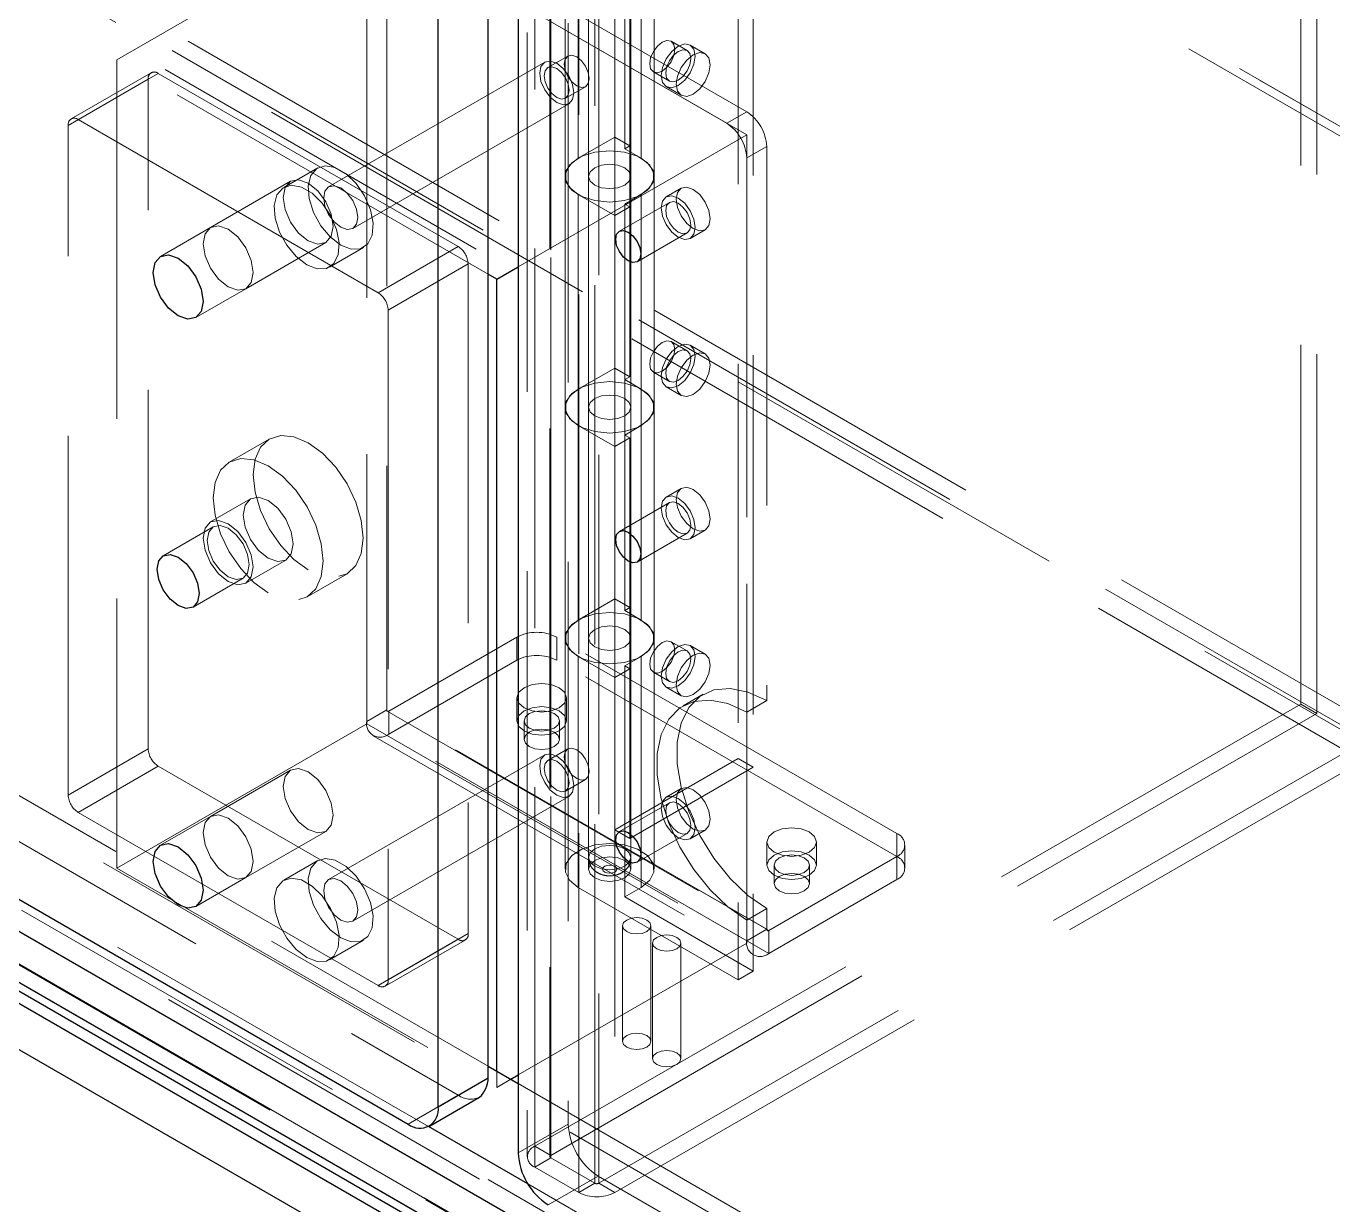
# Model space of a CAD drawing. Header units: millimetres. Extents: x 108 to 5832, y 144 to 4056.
# Drawn here: x 4455.8 to 4548.2, y 2824.6 to 2907.9 of the extents above; entities that cross this region are included whole.
import ezdxf

# ---------------------------------------------------------------- set-up
doc = ezdxf.new("R2010")
doc.units = ezdxf.units.MM
doc.header["$LTSCALE"] = 20
doc.linetypes.add('HIDDEN', pattern=[1.905, 1.27, -0.635])

msp = doc.modelspace()

# ---------------------------------------------------------------- linework, layer by layer
at = {"color": 1, "linetype": 'HIDDEN', "lineweight": 18}
for p, q in [((5289.49, 2473.166), (4108.622, 3154.867)), ((4109.036, 3153.951), (5289.904, 2472.251)), ((5290.904, 2472.35), (4110.036, 3154.05)), ((5281.146, 2436.999), (4116.966, 3109.067)), ((5279.515, 2435.002), (4116.051, 3106.655)), ((4065.281, 3077.347), (5219.694, 2410.919)), ((5213.754, 2407.327), (4059.341, 3073.755)), ((4059.483, 3074), (5213.895, 2407.571)), ((5218.421, 2401.04), (4054.957, 3072.693)), ((4054.957, 3072.693), (5218.138, 2401.203)), ((4055.076, 3072.557), (5218.102, 2401.156)), ((5218.421, 2399.733), (4054.957, 3071.386)), ((5280.015, 2436.346), (4308.132, 2997.402)), ((4308.132, 2997.076), (5279.515, 2436.308)), ((4545.897, 2859.98), (4545.897, 2987.687)), ((4547.028, 2859.327), (4547.028, 2987.034)), ((4491.732, 2828.712), (4491.732, 2956.419)), ((4492.805, 2955.684), (4492.805, 2827.977)), ((4492.864, 2828.059), (4492.864, 2955.766)), ((4492.864, 2955.603), (4492.864, 2827.896)), ((4494.843, 2825.446), (4494.843, 2953.153)), ((4495.975, 2826.1), (4495.975, 2953.807)), ((4496.258, 2953.806), (4496.258, 2826.1)), ((4491.732, 2827.243), (4491.732, 2945.881)), ((4494.101, 2946.234), (4494.101, 2830.285)), ((4491.205, 2945.577), (4491.205, 2827.977)), ((4308.132, 2938.459), (4488.444, 2834.367)), ((4313.789, 2931.927), (4486.323, 2832.326)), ((4484.229, 2830.105), (4308.811, 2931.372)), ((4495.536, 2929.148), (4495.536, 2849.127)), ((4498.536, 2849.127), (4498.536, 2929.148)), ((4507.182, 2922.759), (4507.182, 2841.105)), ((4506.122, 2922.147), (4506.122, 2840.493)), ((4462.175, 2905.546), (4479.853, 2915.751)), ((4479.853, 2915.751), (4479.853, 2858.593)), ((4481.267, 2914.934), (4481.267, 2859.573)), ((4494.808, 2914.919), (4494.808, 2898.588)), ((4499.263, 2898.588), (4499.263, 2914.919)), ((4479.853, 2914.118), (4479.853, 2858.756)), ((4493.886, 2913.633), (4493.886, 2897.302)), ((4495.536, 2913.633), (4495.536, 2897.302)), ((4498.536, 2897.302), (4498.536, 2913.633)), ((4500.185, 2897.302), (4500.185, 2913.633)), ((4498.096, 2911.674), (4498.096, 2899.262)), ((4498.45, 2895.139), (4498.45, 2911.47)), ((4506.723, 2901.872), (4490.566, 2911.199)), ((4497.389, 2894.527), (4497.389, 2910.858)), ((4506.723, 2900.239), (4490.565, 2909.566)), ((4505.309, 2901.055), (4490.565, 2909.566)), ((4502.504, 2906.202), (4501.373, 2906.856)), ((4503.79, 2905.98), (4502.729, 2906.592)), ((4462.175, 2905.546), (4462.175, 2848.388)), ((4488.444, 2890.381), (4462.175, 2905.546)), ((4492.438, 2905.384), (4477.164, 2896.567)), ((4494.077, 2905.811), (4492.663, 2904.995)), ((4458.746, 2900.912), (4464.403, 2904.178)), ((4464.61, 2904.636), (4458.953, 2901.37)), ((4465.11, 2904.586), (4459.453, 2901.321)), ((4464.403, 2856.819), (4464.403, 2904.178)), ((4465.11, 2904.586), (4486.323, 2892.34)), ((4500.123, 2904.691), (4501.254, 2904.037)), ((4493.913, 2902.83), (4495.327, 2903.646)), ((4501.029, 2903.648), (4502.09, 2903.035)), ((4478.864, 2893.623), (4494.138, 2902.44)), ((4459.453, 2901.321), (4480.666, 2889.075)), ((4505.309, 2901.055), (4506.723, 2901.872)), ((4458.746, 2853.553), (4458.746, 2900.912)), ((4490.566, 2890.911), (4506.723, 2900.239)), ((4494.808, 2898.588), (4497.389, 2900.078)), ((4497.389, 2900.078), (4498.45, 2899.466)), ((4498.096, 2899.262), (4498.45, 2899.466)), ((4506.723, 2843.081), (4506.723, 2900.239)), ((4508.137, 2899.422), (4506.723, 2898.606)), ((4508.137, 2899.422), (4508.137, 2860.228)), ((4498.096, 2899.262), (4499.263, 2898.588)), ((4506.723, 2898.606), (4506.723, 2859.412)), ((4476.39, 2897.91), (4473.985, 2896.522)), ((4474.466, 2896.954), (4468.809, 2893.688)), ((4493.886, 2897.302), (4493.886, 2880.972)), ((4495.536, 2897.302), (4495.536, 2880.972)), ((4498.536, 2880.972), (4498.536, 2897.302)), ((4500.185, 2880.972), (4500.185, 2897.302)), ((4494.808, 2879.686), (4494.808, 2896.017)), ((4494.808, 2896.017), (4497.389, 2894.527)), ((4498.096, 2895.343), (4499.263, 2896.017)), ((4499.263, 2896.017), (4499.263, 2879.686)), ((4502.09, 2896.469), (4501.029, 2895.856)), ((4497.389, 2894.527), (4498.45, 2895.139)), ((4501.254, 2895.467), (4497.719, 2893.426)), ((4498.096, 2895.343), (4498.45, 2895.139)), ((4498.096, 2879.012), (4498.096, 2895.343)), ((4498.45, 2895.139), (4498.45, 2883.135)), ((4497.389, 2894.527), (4497.389, 2883.747)), ((4497.389, 2894.527), (4497.389, 2878.196)), ((4468.809, 2893.688), (4465.274, 2891.647)), ((4498.969, 2891.261), (4502.504, 2893.302)), ((4502.729, 2892.912), (4503.79, 2893.524)), ((4471.309, 2889.358), (4476.966, 2892.624)), ((4477.235, 2890.892), (4479.639, 2892.28)), ((4480.666, 2889.075), (4486.323, 2892.34)), ((4487.03, 2891.116), (4481.373, 2887.85)), ((4487.03, 2891.116), (4487.03, 2843.756)), ((4467.774, 2887.317), (4471.309, 2889.358)), ((4481.373, 2887.85), (4481.373, 2840.491)), ((4502.504, 2884.972), (4501.373, 2885.626)), ((4503.79, 2884.75), (4502.729, 2885.362)), ((4497.389, 2883.747), (4494.808, 2882.257)), ((4497.389, 2883.747), (4498.45, 2883.135)), ((4498.45, 2883.135), (4498.096, 2882.931)), ((4498.096, 2882.931), (4499.263, 2882.257)), ((4500.123, 2883.46), (4501.254, 2882.807)), ((4494.808, 2882.257), (4494.808, 2865.927)), ((4499.263, 2865.927), (4499.263, 2882.257)), ((4501.029, 2882.418), (4502.09, 2881.805)), ((4493.886, 2880.972), (4493.886, 2864.641)), ((4495.536, 2880.972), (4495.536, 2864.641)), ((4498.536, 2864.641), (4498.536, 2880.972)), ((4500.185, 2864.641), (4500.185, 2880.972)), ((4497.389, 2878.196), (4494.808, 2879.686)), ((4498.096, 2879.012), (4499.263, 2879.686)), ((4472.966, 2878.73), (4470.138, 2877.098)), ((4497.389, 2878.196), (4498.45, 2878.808)), ((4497.389, 2861.865), (4497.389, 2878.196)), ((4498.45, 2878.808), (4498.096, 2879.012)), ((4498.096, 2879.012), (4498.096, 2866.6)), ((4498.45, 2862.477), (4498.45, 2878.808)), ((4471.638, 2874.499), (4468.809, 2872.867)), ((4502.09, 2875.239), (4501.029, 2874.626)), ((4501.254, 2874.237), (4497.719, 2872.196)), ((4469.009, 2872.52), (4465.474, 2870.479)), ((4498.969, 2870.031), (4502.504, 2872.072)), ((4502.729, 2871.682), (4503.79, 2872.294)), ((4471.309, 2868.536), (4474.138, 2870.169)), ((4475.638, 2867.571), (4478.466, 2869.204)), ((4467.574, 2866.842), (4471.109, 2868.883)), ((4494.808, 2865.927), (4497.389, 2867.417)), ((4497.389, 2867.417), (4498.45, 2866.804)), ((4498.096, 2866.6), (4498.45, 2866.804)), ((4498.096, 2866.6), (4499.263, 2865.927)), ((4481.408, 2859.491), (4490.459, 2864.716)), ((4490.459, 2864.716), (4490.459, 2863.083)), ((4517.329, 2850.837), (4493.288, 2864.716)), ((4493.288, 2863.083), (4493.288, 2864.716)), ((4493.886, 2864.641), (4493.886, 2848.31)), ((4495.536, 2864.641), (4495.536, 2848.31)), ((4498.536, 2848.31), (4498.536, 2864.641)), ((4500.185, 2848.31), (4500.185, 2864.641)), ((4502.504, 2863.742), (4501.373, 2864.396)), ((4503.79, 2863.52), (4502.729, 2864.132)), ((4481.408, 2857.858), (4490.459, 2863.083)), ((4517.329, 2849.204), (4493.288, 2863.083)), ((4494.808, 2847.024), (4494.808, 2863.355)), ((4494.808, 2863.355), (4497.389, 2861.865)), ((4497.389, 2861.865), (4498.45, 2862.477)), ((4499.263, 2863.355), (4498.096, 2862.681)), ((4498.096, 2862.681), (4498.45, 2862.477)), ((4498.096, 2846.351), (4498.096, 2862.681)), ((4498.45, 2862.477), (4498.45, 2850.473)), ((4499.263, 2863.355), (4499.263, 2847.024)), ((4497.389, 2861.865), (4497.389, 2851.086)), ((4497.389, 2861.865), (4497.389, 2825.446)), ((4500.123, 2862.23), (4501.254, 2861.577)), ((4501.029, 2861.188), (4502.09, 2860.575)), ((4503.637, 2860.674), (4502.223, 2859.857)), ((4490.477, 2860.43), (4490.477, 2858.797)), ((4491.732, 2828.712), (4545.897, 2859.98)), ((4493.977, 2858.797), (4493.977, 2860.43)), ((4506.723, 2859.412), (4508.137, 2860.228)), ((4545.897, 2859.98), (4547.028, 2859.327)), ((4481.267, 2859.573), (4479.853, 2858.756)), ((4508.137, 2844.061), (4481.267, 2859.573)), ((4481.308, 2859.481), (4508.179, 2843.969)), ((4508.279, 2843.979), (4481.408, 2859.491)), ((4481.408, 2857.858), (4481.408, 2859.491)), ((4490.977, 2858.797), (4490.977, 2857.49)), ((4492.864, 2828.059), (4547.028, 2859.327)), ((4493.477, 2857.49), (4493.477, 2858.797)), ((4462.175, 2848.388), (4479.853, 2858.593)), ((4506.723, 2843.244), (4479.853, 2858.756)), ((4479.853, 2858.593), (4506.723, 2843.081)), ((4508.279, 2842.346), (4481.408, 2857.858)), ((4480.309, 2857.749), (4507.179, 2842.237)), ((4550.422, 2857.368), (4496.258, 2826.1)), ((4464.403, 2856.819), (4458.746, 2853.553)), ((4492.438, 2856.392), (4477.164, 2847.575)), ((4494.077, 2856.819), (4492.663, 2856.002)), ((4551.554, 2856.715), (4497.389, 2825.446)), ((4497.389, 2851.086), (4506.122, 2856.127)), ((4506.122, 2856.127), (4507.182, 2855.515)), ((4459.453, 2852.328), (4465.11, 2855.594)), ((4486.323, 2843.348), (4465.11, 2855.594)), ((4474.466, 2855.311), (4468.809, 2852.045)), ((4498.45, 2850.473), (4507.182, 2855.515)), ((4493.913, 2853.837), (4495.327, 2854.654)), ((4478.864, 2844.63), (4494.138, 2853.447)), ((4502.09, 2854.009), (4501.029, 2853.396)), ((4480.666, 2840.082), (4459.453, 2852.328)), ((4501.254, 2853.007), (4497.719, 2850.966)), ((4468.809, 2852.045), (4465.274, 2850.004)), ((4471.309, 2847.715), (4476.966, 2850.98)), ((4498.45, 2850.473), (4497.389, 2851.086)), ((4498.969, 2848.8), (4502.504, 2850.841)), ((4502.729, 2850.452), (4503.79, 2851.064)), ((4517.329, 2850.837), (4517.329, 2849.204)), ((4508.155, 2850.225), (4508.155, 2848.592)), ((4511.655, 2848.592), (4511.655, 2850.225)), ((4517.915, 2848.387), (4517.915, 2850.021)), ((4476.39, 2848.917), (4473.985, 2847.529)), ((4508.279, 2843.979), (4517.33, 2849.204)), ((4517.33, 2847.571), (4517.33, 2849.204)), ((4462.175, 2848.388), (4489.045, 2832.876)), ((4467.774, 2845.674), (4471.309, 2847.715)), ((4508.655, 2848.592), (4508.655, 2847.285)), ((4511.155, 2847.285), (4511.155, 2848.592)), ((4506.122, 2840.493), (4494.808, 2847.024)), ((4498.096, 2846.351), (4499.263, 2847.024)), ((4508.279, 2842.346), (4517.33, 2847.571)), ((4507.182, 2841.105), (4498.096, 2846.351)), ((4508.137, 2845.531), (4506.723, 2844.714)), ((4508.137, 2845.531), (4508.137, 2844.061)), ((4497.945, 2844.306), (4497.945, 2836.14)), ((4499.945, 2836.14), (4499.945, 2844.306)), ((4506.723, 2844.714), (4506.723, 2843.244)), ((4506.723, 2843.244), (4508.137, 2844.061)), ((4477.235, 2841.9), (4479.639, 2843.288)), ((4486.323, 2843.348), (4480.666, 2840.082)), ((4481.166, 2840.033), (4486.823, 2843.298)), ((4481.373, 2840.491), (4487.03, 2843.756)), ((4490.566, 2833.754), (4506.723, 2843.081)), ((4500.066, 2843.081), (4500.066, 2834.916)), ((4502.066, 2834.916), (4502.066, 2843.081)), ((4508.279, 2843.979), (4508.279, 2842.346)), ((4506.122, 2840.493), (4507.182, 2841.105)), ((4489.045, 2832.876), (4489.045, 2834.02)), ((4489.045, 2832.876), (4490.036, 2833.448)), ((4490.565, 2833.142), (4670.878, 2729.05)), ((4486.323, 2832.326), (4482.787, 2830.285)), ((4494.101, 2830.285), (4490.565, 2828.244)), ((4492.864, 2828.059), (4491.732, 2828.712)), ((4492.864, 2827.896), (4491.732, 2827.243)), ((4492.864, 2827.896), (4495.975, 2826.1)), ((4491.732, 2827.243), (4494.843, 2825.446)), ((4492.687, 2824.57), (4496.222, 2826.611)), ((4496.222, 2826.611), (4668.756, 2727.009)), ((4666.663, 2724.788), (4491.245, 2826.055)), ((4495.975, 2826.1), (4494.843, 2825.446)), ((4496.258, 2826.1), (4497.389, 2825.446))]:
    msp.add_line(p, q, dxfattribs=at)
at = {"color": 7, "linetype": 'Continuous', "lineweight": 25}
for p, q in [((4053.467, 3067.511), (5217.365, 2395.607)), ((4488.444, 2833.551), (4488.444, 2949.499)), ((4484.909, 2831.51), (4484.909, 2947.458)), ((4490.565, 2944.193), (4490.565, 2828.244)), ((4310.253, 2929.886), (4482.787, 2830.285)), ((4300.126, 2928.384), (5217.365, 2398.873)), ((4300.787, 2928.863), (5217.556, 2399.624)), ((4489.045, 2890.034), (4488.444, 2890.381)), ((4489.045, 2890.034), (4490.566, 2890.911)), ((4489.045, 2834.02), (4489.045, 2890.034)), ((4488.444, 2834.367), (4490.565, 2833.142)), ((4484.909, 2831.51), (4488.444, 2833.551)), ((4490.036, 2833.448), (4490.566, 2833.754)), ((4484.287, 2830.136), (4487.823, 2832.177))]:
    msp.add_line(p, q, dxfattribs=at)
at = {"color": 8, "linetype": 'Continuous', "lineweight": 25}
for p, q in [((5212.623, 2406.673), (4300.955, 2932.968)), ((5217.007, 2400.55), (4300.948, 2929.379)), ((4491.245, 2826.055), (4484.229, 2830.105))]:
    msp.add_line(p, q, dxfattribs=at)
at = {"color": 1, "linetype": 'HIDDEN', "lineweight": 18, "flags": 128}
for points in [[(4501.632, 2906.283), (4501.564, 2906.635), (4501.373, 2906.856), (4501.086, 2906.911), (4500.748, 2906.794), (4500.41, 2906.521), (4500.123, 2906.134), (4499.931, 2905.692), (4499.864, 2905.263), (4499.931, 2904.911), (4500.123, 2904.691), (4500.41, 2904.635), (4500.748, 2904.752), (4501.086, 2905.025), (4501.373, 2905.412), (4501.564, 2905.854), (4501.632, 2906.283)], [(4500.677, 2904.426), (4500.769, 2905.01), (4501.029, 2905.611), (4501.419, 2906.137), (4501.879, 2906.508), (4502.339, 2906.668), (4502.729, 2906.592), (4502.99, 2906.292), (4503.081, 2905.814), (4502.99, 2905.23), (4502.729, 2904.629), (4502.339, 2904.103), (4501.879, 2903.732), (4501.419, 2903.572), (4501.029, 2903.648), (4500.769, 2903.948), (4500.677, 2904.426)], [(4501.879, 2906.141), (4501.541, 2905.868), (4501.254, 2905.481), (4501.063, 2905.039), (4500.995, 2904.61), (4501.063, 2904.258), (4501.254, 2904.037), (4501.541, 2903.982), (4501.879, 2904.099), (4502.217, 2904.372), (4502.504, 2904.759), (4502.696, 2905.201), (4502.763, 2905.63), (4502.696, 2905.982), (4502.504, 2906.202), (4502.217, 2906.258), (4501.879, 2906.141)], [(4501.738, 2903.814), (4501.829, 2904.398), (4502.09, 2904.999), (4502.48, 2905.525), (4502.94, 2905.896), (4503.4, 2906.056), (4503.79, 2905.98), (4504.05, 2905.68), (4504.142, 2905.202), (4504.05, 2904.618), (4503.79, 2904.017), (4503.4, 2903.491), (4502.94, 2903.12), (4502.48, 2902.96), (4502.09, 2903.035), (4501.829, 2903.335), (4501.738, 2903.814)], [(4493.288, 2902.524), (4493.748, 2902.364), (4494.138, 2902.44), (4494.398, 2902.74), (4494.49, 2903.218), (4494.398, 2903.802), (4494.138, 2904.403), (4493.748, 2904.929), (4493.288, 2905.3), (4492.828, 2905.46), (4492.438, 2905.384), (4492.177, 2905.084), (4492.086, 2904.606), (4492.177, 2904.022), (4492.438, 2903.421), (4492.828, 2902.895), (4493.288, 2902.524)], [(4494.172, 2903.402), (4494.104, 2903.831), (4493.913, 2904.273), (4493.626, 2904.66), (4493.288, 2904.933), (4492.95, 2905.05), (4492.663, 2904.995), (4492.471, 2904.774), (4492.404, 2904.422), (4492.471, 2903.993), (4492.663, 2903.551), (4492.95, 2903.164), (4493.288, 2902.891), (4493.626, 2902.774), (4493.913, 2902.83), (4494.104, 2903.05), (4494.172, 2903.402)], [(4493.818, 2905.239), (4493.885, 2905.591), (4494.077, 2905.811), (4494.364, 2905.867), (4494.702, 2905.749), (4495.04, 2905.476), (4495.327, 2905.089), (4495.519, 2904.648), (4495.586, 2904.218), (4495.519, 2903.867), (4495.327, 2903.646), (4495.04, 2903.59), (4494.702, 2903.708), (4494.364, 2903.981), (4494.077, 2904.368), (4493.885, 2904.809), (4493.818, 2905.239)], [(4494.808, 2896.017), (4494.197, 2896.513), (4493.905, 2897.099), (4493.965, 2897.707), (4494.368, 2898.27), (4495.072, 2898.724), (4495.995, 2899.019), (4497.036, 2899.121), (4498.076, 2899.019), (4499, 2898.724), (4499.703, 2898.27), (4500.107, 2897.707), (4500.166, 2897.099), (4499.874, 2896.513), (4499.263, 2896.017)], [(4494.808, 2898.588), (4494.197, 2898.091), (4493.905, 2897.506), (4493.964, 2896.898), (4494.368, 2896.335), (4495.072, 2895.881), (4495.995, 2895.586), (4497.036, 2895.484), (4498.076, 2895.586), (4499, 2895.881), (4499.703, 2896.335), (4500.107, 2896.898), (4500.166, 2897.506), (4499.874, 2898.091), (4499.263, 2898.588)], [(4478.014, 2892.441), (4478.761, 2892.154), (4479.426, 2892.186), (4479.938, 2892.533), (4480.242, 2893.157), (4480.305, 2893.992), (4480.119, 2894.946), (4479.705, 2895.916), (4479.108, 2896.797), (4478.393, 2897.494), (4477.636, 2897.931), (4476.921, 2898.06), (4476.324, 2897.868), (4475.91, 2897.376), (4475.724, 2896.636), (4475.787, 2895.73), (4476.09, 2894.754), (4476.603, 2893.816), (4477.268, 2893.016), (4478.014, 2892.441)], [(4495.975, 2897.915), (4495.65, 2897.634), (4495.536, 2897.302), (4495.65, 2896.971), (4495.975, 2896.69), (4496.462, 2896.502), (4497.036, 2896.437), (4497.61, 2896.502), (4498.096, 2896.69), (4498.421, 2896.971), (4498.536, 2897.302), (4498.421, 2897.634), (4498.096, 2897.915), (4497.61, 2898.102), (4497.036, 2898.168), (4496.462, 2898.102), (4495.975, 2897.915)], [(4498.096, 2897.915), (4498.421, 2897.634), (4498.536, 2897.302), (4498.421, 2896.971), (4498.096, 2896.69), (4497.61, 2896.502), (4497.036, 2896.437), (4496.462, 2896.502), (4495.975, 2896.69), (4495.65, 2896.971), (4495.536, 2897.302), (4495.65, 2897.634), (4495.975, 2897.915), (4496.462, 2898.102), (4497.036, 2898.168), (4497.61, 2898.102), (4498.096, 2897.915)], [(4475.61, 2891.053), (4476.356, 2890.766), (4477.022, 2890.798), (4477.534, 2891.145), (4477.838, 2891.769), (4477.9, 2892.604), (4477.715, 2893.558), (4477.301, 2894.528), (4476.704, 2895.409), (4475.988, 2896.106), (4475.232, 2896.543), (4474.516, 2896.672), (4473.919, 2896.48), (4473.506, 2895.988), (4473.32, 2895.248), (4473.382, 2894.342), (4473.686, 2893.366), (4474.199, 2892.428), (4474.864, 2891.628), (4475.61, 2891.053)], [(4475.716, 2892.748), (4475.04, 2893.294), (4474.466, 2894.067), (4474.083, 2894.951), (4473.949, 2895.809), (4474.083, 2896.513), (4474.466, 2896.954), (4475.04, 2897.065), (4475.716, 2896.83), (4476.393, 2896.284), (4476.966, 2895.511), (4477.349, 2894.627), (4477.484, 2893.768), (4477.349, 2893.065), (4476.966, 2892.624), (4476.393, 2892.512), (4475.716, 2892.748)], [(4478.014, 2893.707), (4478.474, 2893.547), (4478.864, 2893.623), (4479.125, 2893.923), (4479.216, 2894.401), (4479.125, 2894.985), (4478.864, 2895.586), (4478.474, 2896.112), (4478.014, 2896.483), (4477.554, 2896.643), (4477.164, 2896.567), (4476.904, 2896.267), (4476.812, 2895.789), (4476.904, 2895.205), (4477.164, 2894.604), (4477.554, 2894.078), (4478.014, 2893.707)], [(4503.081, 2893.69), (4502.99, 2894.274), (4502.729, 2894.875), (4502.339, 2895.401), (4501.879, 2895.772), (4501.419, 2895.932), (4501.029, 2895.856), (4500.769, 2895.557), (4500.677, 2895.078), (4500.769, 2894.494), (4501.029, 2893.893), (4501.419, 2893.367), (4501.879, 2892.996), (4502.339, 2892.836), (4502.729, 2892.912), (4502.99, 2893.212), (4503.081, 2893.69)], [(4504.142, 2894.303), (4504.05, 2894.887), (4503.79, 2895.487), (4503.4, 2896.013), (4502.94, 2896.385), (4502.48, 2896.545), (4502.09, 2896.469), (4501.829, 2896.169), (4501.738, 2895.69), (4501.829, 2895.106), (4502.09, 2894.506), (4502.48, 2893.98), (4502.94, 2893.608), (4503.4, 2893.449), (4503.79, 2893.524), (4504.05, 2893.824), (4504.142, 2894.303)], [(4500.995, 2894.894), (4501.063, 2895.246), (4501.254, 2895.467), (4501.541, 2895.522), (4501.879, 2895.405), (4502.217, 2895.132), (4502.504, 2894.745), (4502.696, 2894.303), (4502.763, 2893.874), (4502.696, 2893.522), (4502.504, 2893.302), (4502.217, 2893.246), (4501.879, 2893.364), (4501.541, 2893.636), (4501.254, 2894.023), (4501.063, 2894.465), (4500.995, 2894.894)], [(4470.059, 2889.482), (4469.383, 2890.028), (4468.809, 2890.801), (4468.426, 2891.685), (4468.292, 2892.544), (4468.426, 2893.247), (4468.809, 2893.688), (4469.383, 2893.8), (4470.059, 2893.565), (4470.736, 2893.019), (4471.309, 2892.245), (4471.693, 2891.362), (4471.827, 2890.503), (4471.693, 2889.799), (4471.309, 2889.358), (4470.736, 2889.247), (4470.059, 2889.482)], [(4468.292, 2892.544), (4468.426, 2893.247), (4468.809, 2893.688), (4469.383, 2893.8), (4470.059, 2893.565), (4470.736, 2893.019), (4471.309, 2892.245), (4471.693, 2891.362), (4471.827, 2890.503), (4471.693, 2889.799), (4471.309, 2889.358), (4470.736, 2889.247), (4470.059, 2889.482), (4469.383, 2890.028), (4468.809, 2890.801), (4468.426, 2891.685), (4468.292, 2892.544)], [(4501.632, 2885.053), (4501.564, 2885.405), (4501.373, 2885.626), (4501.086, 2885.681), (4500.748, 2885.564), (4500.41, 2885.291), (4500.123, 2884.904), (4499.931, 2884.462), (4499.864, 2884.033), (4499.931, 2883.681), (4500.123, 2883.46), (4500.41, 2883.405), (4500.748, 2883.522), (4501.086, 2883.795), (4501.373, 2884.182), (4501.564, 2884.624), (4501.632, 2885.053)], [(4500.677, 2883.196), (4500.769, 2883.78), (4501.029, 2884.381), (4501.419, 2884.907), (4501.879, 2885.278), (4502.339, 2885.438), (4502.729, 2885.362), (4502.99, 2885.062), (4503.081, 2884.584), (4502.99, 2884), (4502.729, 2883.399), (4502.339, 2882.873), (4501.879, 2882.502), (4501.419, 2882.342), (4501.029, 2882.418), (4500.769, 2882.718), (4500.677, 2883.196)], [(4501.879, 2884.911), (4501.541, 2884.638), (4501.254, 2884.251), (4501.063, 2883.809), (4500.995, 2883.38), (4501.063, 2883.028), (4501.254, 2882.807), (4501.541, 2882.752), (4501.879, 2882.869), (4502.217, 2883.142), (4502.504, 2883.529), (4502.696, 2883.971), (4502.763, 2884.4), (4502.696, 2884.752), (4502.504, 2884.972), (4502.217, 2885.028), (4501.879, 2884.911)], [(4501.738, 2882.584), (4501.829, 2883.168), (4502.09, 2883.768), (4502.48, 2884.295), (4502.94, 2884.666), (4503.4, 2884.826), (4503.79, 2884.75), (4504.05, 2884.45), (4504.142, 2883.972), (4504.05, 2883.388), (4503.79, 2882.787), (4503.4, 2882.261), (4502.94, 2881.889), (4502.48, 2881.73), (4502.09, 2881.805), (4501.829, 2882.105), (4501.738, 2882.584)], [(4499.263, 2879.686), (4499.874, 2880.183), (4500.166, 2880.768), (4500.107, 2881.376), (4499.703, 2881.939), (4499, 2882.393), (4498.076, 2882.688), (4497.036, 2882.79), (4495.995, 2882.688), (4495.072, 2882.393), (4494.368, 2881.939), (4493.965, 2881.376), (4493.905, 2880.768), (4494.197, 2880.183), (4494.808, 2879.686)], [(4499.263, 2882.257), (4499.874, 2881.761), (4500.166, 2881.175), (4500.107, 2880.567), (4499.703, 2880.004), (4499, 2879.55), (4498.076, 2879.255), (4497.036, 2879.153), (4495.995, 2879.255), (4495.072, 2879.55), (4494.368, 2880.004), (4493.964, 2880.567), (4493.905, 2881.175), (4494.197, 2881.761), (4494.808, 2882.257)], [(4495.975, 2881.584), (4496.462, 2881.772), (4497.036, 2881.838), (4497.61, 2881.772), (4498.096, 2881.584), (4498.421, 2881.303), (4498.536, 2880.972), (4498.421, 2880.64), (4498.096, 2880.359), (4497.61, 2880.172), (4497.036, 2880.106), (4496.462, 2880.172), (4495.975, 2880.359), (4495.65, 2880.64), (4495.536, 2880.972), (4495.65, 2881.303), (4495.975, 2881.584)], [(4498.096, 2881.584), (4497.61, 2881.772), (4497.036, 2881.838), (4496.462, 2881.772), (4495.975, 2881.584), (4495.65, 2881.303), (4495.536, 2880.972), (4495.65, 2880.64), (4495.975, 2880.359), (4496.462, 2880.172), (4497.036, 2880.106), (4497.61, 2880.172), (4498.096, 2880.359), (4498.421, 2880.64), (4498.536, 2880.972), (4498.421, 2881.303), (4498.096, 2881.584)], [(4475.716, 2869.476), (4474.71, 2870.21), (4473.772, 2871.2), (4472.966, 2872.379), (4472.348, 2873.666), (4471.96, 2874.973), (4471.827, 2876.212), (4471.96, 2877.298), (4472.348, 2878.157), (4472.966, 2878.73), (4473.772, 2878.979), (4474.71, 2878.886), (4475.716, 2878.458), (4476.723, 2877.724), (4477.661, 2876.734), (4478.466, 2875.555), (4479.084, 2874.268), (4479.473, 2872.961), (4479.605, 2871.722), (4479.473, 2870.636), (4479.084, 2869.777), (4478.466, 2869.204), (4477.661, 2868.955), (4476.723, 2869.048), (4475.716, 2869.476)], [(4472.888, 2867.843), (4471.881, 2868.577), (4470.943, 2869.568), (4470.138, 2870.746), (4469.52, 2872.033), (4469.131, 2873.341), (4468.999, 2874.579), (4469.131, 2875.665), (4469.52, 2876.524), (4470.138, 2877.097), (4470.943, 2877.346), (4471.881, 2877.253), (4472.888, 2876.825), (4473.894, 2876.091), (4474.832, 2875.101), (4475.638, 2873.922), (4476.256, 2872.636), (4476.644, 2871.328), (4476.777, 2870.089), (4476.644, 2869.003), (4476.256, 2868.145), (4475.638, 2867.571), (4474.832, 2867.322), (4473.894, 2867.415), (4472.888, 2867.843)], [(4472.888, 2870.293), (4473.564, 2870.058), (4474.138, 2870.169), (4474.521, 2870.61), (4474.656, 2871.314), (4474.521, 2872.173), (4474.138, 2873.056), (4473.564, 2873.83), (4472.888, 2874.376), (4472.211, 2874.611), (4471.638, 2874.499), (4471.255, 2874.058), (4471.12, 2873.355), (4471.255, 2872.496), (4471.638, 2871.613), (4472.211, 2870.839), (4472.888, 2870.293)], [(4503.081, 2872.46), (4502.99, 2873.044), (4502.729, 2873.645), (4502.339, 2874.171), (4501.879, 2874.542), (4501.419, 2874.702), (4501.029, 2874.626), (4500.769, 2874.326), (4500.677, 2873.848), (4500.769, 2873.264), (4501.029, 2872.663), (4501.419, 2872.137), (4501.879, 2871.766), (4502.339, 2871.606), (4502.729, 2871.682), (4502.99, 2871.982), (4503.081, 2872.46)], [(4504.142, 2873.072), (4504.05, 2873.657), (4503.79, 2874.257), (4503.4, 2874.783), (4502.94, 2875.155), (4502.48, 2875.315), (4502.09, 2875.239), (4501.829, 2874.939), (4501.738, 2874.46), (4501.829, 2873.876), (4502.09, 2873.276), (4502.48, 2872.75), (4502.94, 2872.378), (4503.4, 2872.218), (4503.79, 2872.294), (4504.05, 2872.594), (4504.142, 2873.072)], [(4500.995, 2873.664), (4501.063, 2874.016), (4501.254, 2874.237), (4501.541, 2874.292), (4501.879, 2874.175), (4502.217, 2873.902), (4502.504, 2873.515), (4502.696, 2873.073), (4502.763, 2872.644), (4502.696, 2872.292), (4502.504, 2872.072), (4502.217, 2872.016), (4501.879, 2872.133), (4501.541, 2872.406), (4501.254, 2872.793), (4501.063, 2873.235), (4500.995, 2873.664)], [(4470.059, 2868.66), (4469.383, 2869.206), (4468.809, 2869.98), (4468.426, 2870.863), (4468.292, 2871.722), (4468.426, 2872.426), (4468.809, 2872.867), (4469.383, 2872.978), (4470.059, 2872.743), (4470.736, 2872.197), (4471.309, 2871.423), (4471.693, 2870.54), (4471.827, 2869.681), (4471.693, 2868.978), (4471.309, 2868.536), (4470.736, 2868.425), (4470.059, 2868.66)], [(4468.574, 2871.559), (4468.687, 2872.15), (4469.009, 2872.52), (4469.491, 2872.614), (4470.059, 2872.416), (4470.628, 2871.958), (4471.109, 2871.308), (4471.431, 2870.566), (4471.544, 2869.844), (4471.431, 2869.253), (4471.109, 2868.883), (4470.628, 2868.789), (4470.059, 2868.987), (4469.491, 2869.445), (4469.009, 2870.095), (4468.687, 2870.837), (4468.574, 2871.559)], [(4494.808, 2863.355), (4494.197, 2863.852), (4493.905, 2864.437), (4493.965, 2865.045), (4494.368, 2865.608), (4495.072, 2866.063), (4495.995, 2866.357), (4497.036, 2866.459), (4498.076, 2866.357), (4499, 2866.063), (4499.703, 2865.608), (4500.107, 2865.045), (4500.166, 2864.437), (4499.874, 2863.852), (4499.263, 2863.355)], [(4494.808, 2865.927), (4494.197, 2865.43), (4493.905, 2864.844), (4493.964, 2864.236), (4494.368, 2863.673), (4495.072, 2863.219), (4495.995, 2862.924), (4497.036, 2862.822), (4498.076, 2862.924), (4499, 2863.219), (4499.703, 2863.673), (4500.107, 2864.236), (4500.166, 2864.844), (4499.874, 2865.43), (4499.263, 2865.927)], [(4495.975, 2865.253), (4495.65, 2864.972), (4495.536, 2864.641), (4495.65, 2864.309), (4495.975, 2864.029), (4496.462, 2863.841), (4497.036, 2863.775), (4497.61, 2863.841), (4498.096, 2864.029), (4498.421, 2864.309), (4498.536, 2864.641), (4498.421, 2864.972), (4498.096, 2865.253), (4497.61, 2865.441), (4497.036, 2865.507), (4496.462, 2865.441), (4495.975, 2865.253)], [(4498.096, 2865.253), (4498.421, 2864.972), (4498.536, 2864.641), (4498.421, 2864.309), (4498.096, 2864.029), (4497.61, 2863.841), (4497.036, 2863.775), (4496.462, 2863.841), (4495.975, 2864.029), (4495.65, 2864.309), (4495.536, 2864.641), (4495.65, 2864.972), (4495.975, 2865.253), (4496.462, 2865.441), (4497.036, 2865.507), (4497.61, 2865.441), (4498.096, 2865.253)], [(4501.632, 2863.823), (4501.564, 2864.175), (4501.373, 2864.395), (4501.086, 2864.451), (4500.748, 2864.334), (4500.41, 2864.061), (4500.123, 2863.674), (4499.931, 2863.232), (4499.864, 2862.803), (4499.931, 2862.451), (4500.123, 2862.23), (4500.41, 2862.175), (4500.748, 2862.292), (4501.086, 2862.565), (4501.373, 2862.952), (4501.564, 2863.394), (4501.632, 2863.823)], [(4500.677, 2861.966), (4500.769, 2862.55), (4501.029, 2863.151), (4501.419, 2863.677), (4501.879, 2864.048), (4502.339, 2864.208), (4502.729, 2864.132), (4502.99, 2863.832), (4503.081, 2863.354), (4502.99, 2862.77), (4502.729, 2862.169), (4502.339, 2861.643), (4501.879, 2861.272), (4501.419, 2861.112), (4501.029, 2861.188), (4500.769, 2861.487), (4500.677, 2861.966)], [(4501.879, 2863.68), (4501.541, 2863.408), (4501.254, 2863.021), (4501.063, 2862.579), (4500.995, 2862.15), (4501.063, 2861.798), (4501.254, 2861.577), (4501.541, 2861.522), (4501.879, 2861.639), (4502.217, 2861.912), (4502.504, 2862.299), (4502.696, 2862.741), (4502.763, 2863.17), (4502.696, 2863.522), (4502.504, 2863.742), (4502.217, 2863.798), (4501.879, 2863.68)], [(4501.738, 2861.354), (4501.829, 2861.938), (4502.09, 2862.538), (4502.48, 2863.064), (4502.94, 2863.436), (4503.4, 2863.596), (4503.79, 2863.52), (4504.05, 2863.22), (4504.142, 2862.742), (4504.05, 2862.157), (4503.79, 2861.557), (4503.4, 2861.031), (4502.94, 2860.659), (4502.48, 2860.5), (4502.09, 2860.575), (4501.829, 2860.875), (4501.738, 2861.354)], [(4493.465, 2859.715), (4493.844, 2860.043), (4493.977, 2860.43), (4493.844, 2860.816), (4493.465, 2861.144), (4492.897, 2861.363), (4492.227, 2861.44), (4491.558, 2861.363), (4490.99, 2861.144), (4490.61, 2860.816), (4490.477, 2860.43), (4490.61, 2860.043), (4490.99, 2859.715), (4491.557, 2859.496), (4492.227, 2859.42), (4492.897, 2859.496), (4493.465, 2859.715)], [(4508.137, 2845.531), (4506.814, 2846.455), (4505.549, 2847.66), (4504.396, 2849.094), (4503.408, 2850.692), (4502.626, 2852.387), (4502.085, 2854.103), (4501.808, 2855.765), (4501.808, 2857.301), (4502.085, 2858.644), (4502.626, 2859.736), (4503.408, 2860.527), (4504.396, 2860.984), (4505.549, 2861.087), (4506.814, 2860.832), (4508.137, 2860.228)], [(4493.465, 2858.082), (4493.844, 2858.41), (4493.977, 2858.797), (4493.844, 2859.183), (4493.465, 2859.511), (4492.897, 2859.73), (4492.227, 2859.807), (4491.558, 2859.73), (4490.99, 2859.511), (4490.61, 2859.183), (4490.477, 2858.797), (4490.61, 2858.41), (4490.99, 2858.082), (4491.557, 2857.863), (4492.227, 2857.786), (4492.897, 2857.863), (4493.465, 2858.082)], [(4506.723, 2859.412), (4505.4, 2860.015), (4504.134, 2860.271), (4502.982, 2860.168), (4501.994, 2859.711), (4501.212, 2858.919), (4500.67, 2857.828), (4500.394, 2856.485), (4500.394, 2854.949), (4500.67, 2853.286), (4501.212, 2851.57), (4501.994, 2849.876), (4502.982, 2848.277), (4504.134, 2846.844), (4505.4, 2845.639), (4506.723, 2844.714)], [(4491.343, 2858.286), (4491.749, 2858.13), (4492.227, 2858.075), (4492.706, 2858.13), (4493.111, 2858.286), (4493.382, 2858.521), (4493.477, 2858.797), (4493.382, 2859.073), (4493.111, 2859.307), (4492.706, 2859.463), (4492.227, 2859.518), (4491.749, 2859.463), (4491.343, 2859.307), (4491.072, 2859.073), (4490.977, 2858.797), (4491.072, 2858.521), (4491.343, 2858.286)], [(4491.343, 2856.98), (4491.749, 2856.824), (4492.227, 2856.769), (4492.706, 2856.824), (4493.111, 2856.98), (4493.382, 2857.214), (4493.477, 2857.49), (4493.382, 2857.766), (4493.111, 2858), (4492.706, 2858.157), (4492.227, 2858.212), (4491.749, 2858.157), (4491.343, 2858), (4491.072, 2857.766), (4490.977, 2857.49), (4491.072, 2857.214), (4491.343, 2856.98)], [(4493.288, 2853.532), (4493.748, 2853.372), (4494.138, 2853.447), (4494.398, 2853.747), (4494.49, 2854.226), (4494.398, 2854.81), (4494.138, 2855.411), (4493.748, 2855.937), (4493.288, 2856.308), (4492.828, 2856.468), (4492.438, 2856.392), (4492.177, 2856.092), (4492.086, 2855.614), (4492.177, 2855.03), (4492.438, 2854.429), (4492.828, 2853.903), (4493.288, 2853.532)], [(4494.172, 2854.409), (4494.104, 2854.839), (4493.913, 2855.281), (4493.626, 2855.667), (4493.288, 2855.94), (4492.95, 2856.058), (4492.663, 2856.002), (4492.471, 2855.782), (4492.404, 2855.43), (4492.471, 2855.001), (4492.663, 2854.559), (4492.95, 2854.172), (4493.288, 2853.899), (4493.626, 2853.781), (4493.913, 2853.837), (4494.104, 2854.058), (4494.172, 2854.409)], [(4493.818, 2856.246), (4493.885, 2856.598), (4494.077, 2856.819), (4494.364, 2856.874), (4494.702, 2856.757), (4495.04, 2856.484), (4495.327, 2856.097), (4495.519, 2855.655), (4495.586, 2855.226), (4495.519, 2854.874), (4495.327, 2854.654), (4495.04, 2854.598), (4494.702, 2854.715), (4494.364, 2854.988), (4494.077, 2855.375), (4493.885, 2855.817), (4493.818, 2856.246)], [(4475.716, 2851.104), (4475.04, 2851.65), (4474.466, 2852.424), (4474.083, 2853.307), (4473.949, 2854.166), (4474.083, 2854.869), (4474.466, 2855.31), (4475.04, 2855.422), (4475.716, 2855.187), (4476.393, 2854.641), (4476.966, 2853.867), (4477.349, 2852.984), (4477.484, 2852.125), (4477.349, 2851.421), (4476.966, 2850.98), (4476.393, 2850.869), (4475.716, 2851.104)], [(4503.081, 2851.23), (4502.99, 2851.814), (4502.729, 2852.415), (4502.339, 2852.941), (4501.879, 2853.312), (4501.419, 2853.472), (4501.029, 2853.396), (4500.769, 2853.096), (4500.677, 2852.618), (4500.769, 2852.034), (4501.029, 2851.433), (4501.419, 2850.907), (4501.879, 2850.536), (4502.339, 2850.376), (4502.729, 2850.452), (4502.99, 2850.752), (4503.081, 2851.23)], [(4504.142, 2851.842), (4504.05, 2852.426), (4503.79, 2853.027), (4503.4, 2853.553), (4502.94, 2853.924), (4502.48, 2854.084), (4502.09, 2854.009), (4501.829, 2853.709), (4501.738, 2853.23), (4501.829, 2852.646), (4502.09, 2852.046), (4502.48, 2851.52), (4502.94, 2851.148), (4503.4, 2850.988), (4503.79, 2851.064), (4504.05, 2851.364), (4504.142, 2851.842)], [(4500.995, 2852.434), (4501.063, 2852.786), (4501.254, 2853.007), (4501.541, 2853.062), (4501.879, 2852.945), (4502.217, 2852.672), (4502.504, 2852.285), (4502.696, 2851.843), (4502.763, 2851.414), (4502.696, 2851.062), (4502.504, 2850.842), (4502.217, 2850.786), (4501.879, 2850.903), (4501.541, 2851.176), (4501.254, 2851.563), (4501.063, 2852.005), (4500.995, 2852.434)], [(4470.059, 2847.838), (4469.383, 2848.384), (4468.809, 2849.158), (4468.426, 2850.041), (4468.292, 2850.9), (4468.426, 2851.604), (4468.809, 2852.045), (4469.383, 2852.156), (4470.059, 2851.921), (4470.736, 2851.375), (4471.309, 2850.602), (4471.693, 2849.718), (4471.827, 2848.859), (4471.693, 2848.156), (4471.309, 2847.715), (4470.736, 2847.603), (4470.059, 2847.838)], [(4468.292, 2850.9), (4468.426, 2851.604), (4468.809, 2852.045), (4469.383, 2852.156), (4470.059, 2851.921), (4470.736, 2851.375), (4471.309, 2850.602), (4471.693, 2849.718), (4471.827, 2848.859), (4471.693, 2848.156), (4471.309, 2847.715), (4470.736, 2847.603), (4470.059, 2847.838), (4469.383, 2848.384), (4468.809, 2849.158), (4468.426, 2850.041), (4468.292, 2850.9)], [(4511.142, 2849.51), (4511.522, 2849.838), (4511.655, 2850.225), (4511.522, 2850.611), (4511.142, 2850.939), (4510.575, 2851.158), (4509.905, 2851.235), (4509.235, 2851.158), (4508.667, 2850.939), (4508.288, 2850.611), (4508.155, 2850.225), (4508.288, 2849.838), (4508.667, 2849.51), (4509.235, 2849.291), (4509.905, 2849.214), (4510.575, 2849.291), (4511.142, 2849.51)], [(4499.263, 2847.024), (4499.874, 2847.521), (4500.166, 2848.106), (4500.107, 2848.715), (4499.703, 2849.277), (4499, 2849.732), (4498.076, 2850.026), (4497.036, 2850.128), (4495.995, 2850.026), (4495.072, 2849.732), (4494.368, 2849.277), (4493.965, 2848.715), (4493.905, 2848.106), (4494.197, 2847.521), (4494.808, 2847.024)], [(4498.096, 2849.739), (4497.61, 2849.927), (4497.036, 2849.993), (4496.462, 2849.927), (4495.975, 2849.739), (4495.65, 2849.458), (4495.536, 2849.127), (4495.65, 2848.795), (4495.975, 2848.514), (4496.462, 2848.327), (4497.036, 2848.261), (4497.61, 2848.327), (4498.096, 2848.514), (4498.421, 2848.795), (4498.536, 2849.127), (4498.421, 2849.458), (4498.096, 2849.739)], [(4511.142, 2847.877), (4511.522, 2848.205), (4511.655, 2848.592), (4511.522, 2848.978), (4511.142, 2849.306), (4510.575, 2849.525), (4509.905, 2849.602), (4509.235, 2849.525), (4508.667, 2849.306), (4508.288, 2848.978), (4508.155, 2848.592), (4508.288, 2848.205), (4508.667, 2847.877), (4509.235, 2847.658), (4509.905, 2847.581), (4510.575, 2847.658), (4511.142, 2847.877)], [(4478.014, 2843.449), (4478.761, 2843.162), (4479.426, 2843.193), (4479.938, 2843.54), (4480.242, 2844.165), (4480.305, 2844.999), (4480.119, 2845.954), (4479.705, 2846.924), (4479.108, 2847.805), (4478.393, 2848.502), (4477.636, 2848.938), (4476.921, 2849.068), (4476.324, 2848.876), (4475.91, 2848.383), (4475.724, 2847.644), (4475.787, 2846.737), (4476.09, 2845.762), (4476.603, 2844.823), (4477.268, 2844.023), (4478.014, 2843.449)], [(4495.975, 2848.922), (4496.462, 2849.11), (4497.036, 2849.176), (4497.61, 2849.11), (4498.096, 2848.922), (4498.421, 2848.641), (4498.536, 2848.31), (4498.421, 2847.979), (4498.096, 2847.698), (4497.61, 2847.51), (4497.036, 2847.444), (4496.462, 2847.51), (4495.975, 2847.698), (4495.65, 2847.979), (4495.536, 2848.31), (4495.65, 2848.641), (4495.975, 2848.922)], [(4509.021, 2848.081), (4509.426, 2847.925), (4509.905, 2847.87), (4510.383, 2847.925), (4510.789, 2848.081), (4511.06, 2848.315), (4511.155, 2848.592), (4511.06, 2848.868), (4510.789, 2849.102), (4510.383, 2849.258), (4509.905, 2849.313), (4509.427, 2849.258), (4509.021, 2849.102), (4508.75, 2848.868), (4508.655, 2848.592), (4508.75, 2848.315), (4509.021, 2848.081)], [(4475.61, 2842.061), (4476.356, 2841.774), (4477.022, 2841.806), (4477.534, 2842.152), (4477.838, 2842.777), (4477.9, 2843.612), (4477.715, 2844.566), (4477.301, 2845.536), (4476.704, 2846.417), (4475.988, 2847.114), (4475.232, 2847.551), (4474.516, 2847.68), (4473.919, 2847.488), (4473.506, 2846.996), (4473.32, 2846.256), (4473.382, 2845.349), (4473.686, 2844.374), (4474.199, 2843.435), (4474.864, 2842.635), (4475.61, 2842.061)], [(4497.389, 2848.106), (4497.497, 2848.2), (4497.535, 2848.31), (4497.497, 2848.42), (4497.389, 2848.514), (4497.227, 2848.577), (4497.036, 2848.599), (4496.844, 2848.577), (4496.682, 2848.514), (4496.574, 2848.42), (4496.536, 2848.31), (4496.574, 2848.2), (4496.682, 2848.106), (4496.844, 2848.043), (4497.035, 2848.021), (4497.227, 2848.043), (4497.389, 2848.106)], [(4509.021, 2846.775), (4509.426, 2846.618), (4509.905, 2846.564), (4510.383, 2846.618), (4510.789, 2846.775), (4511.06, 2847.009), (4511.155, 2847.285), (4511.06, 2847.561), (4510.789, 2847.795), (4510.383, 2847.952), (4509.905, 2848.007), (4509.427, 2847.952), (4509.021, 2847.795), (4508.75, 2847.561), (4508.655, 2847.285), (4508.75, 2847.009), (4509.021, 2846.775)], [(4478.014, 2844.714), (4478.474, 2844.554), (4478.864, 2844.63), (4479.125, 2844.93), (4479.216, 2845.408), (4479.125, 2845.993), (4478.864, 2846.593), (4478.474, 2847.119), (4478.014, 2847.491), (4477.554, 2847.651), (4477.164, 2847.575), (4476.904, 2847.275), (4476.812, 2846.796), (4476.904, 2846.212), (4477.164, 2845.612), (4477.554, 2845.086), (4478.014, 2844.714)], [(4498.238, 2843.898), (4498.021, 2844.085), (4497.945, 2844.306), (4498.021, 2844.527), (4498.238, 2844.714), (4498.562, 2844.839), (4498.945, 2844.883), (4499.327, 2844.839), (4499.652, 2844.714), (4499.869, 2844.527), (4499.945, 2844.306), (4499.869, 2844.085), (4499.652, 2843.897), (4499.327, 2843.772), (4498.945, 2843.728), (4498.562, 2843.772), (4498.238, 2843.898)], [(4500.359, 2842.673), (4500.142, 2842.86), (4500.066, 2843.081), (4500.142, 2843.302), (4500.359, 2843.489), (4500.683, 2843.614), (4501.066, 2843.658), (4501.449, 2843.614), (4501.773, 2843.489), (4501.99, 2843.302), (4502.066, 2843.081), (4501.99, 2842.86), (4501.773, 2842.673), (4501.449, 2842.548), (4501.066, 2842.504), (4500.683, 2842.548), (4500.359, 2842.673)], [(4499.652, 2836.549), (4499.869, 2836.361), (4499.945, 2836.14), (4499.869, 2835.919), (4499.652, 2835.732), (4499.327, 2835.607), (4498.945, 2835.563), (4498.562, 2835.607), (4498.238, 2835.732), (4498.021, 2835.919), (4497.945, 2836.14), (4498.021, 2836.361), (4498.238, 2836.548), (4498.562, 2836.674), (4498.945, 2836.718), (4499.327, 2836.674), (4499.652, 2836.549)], [(4501.773, 2835.324), (4501.99, 2835.137), (4502.066, 2834.916), (4501.99, 2834.695), (4501.773, 2834.507), (4501.449, 2834.382), (4501.066, 2834.338), (4500.683, 2834.382), (4500.359, 2834.507), (4500.142, 2834.695), (4500.066, 2834.916), (4500.142, 2835.137), (4500.359, 2835.324), (4500.683, 2835.449), (4501.066, 2835.493), (4501.449, 2835.449), (4501.773, 2835.324)]]:
    msp.add_lwpolyline(points, dxfattribs=at)
at = {"color": 7, "linetype": 'Continuous', "lineweight": 25, "flags": 128}
for points in [[(4497.46, 2892.853), (4497.527, 2893.205), (4497.719, 2893.426), (4498.005, 2893.481), (4498.344, 2893.364), (4498.682, 2893.091), (4498.969, 2892.704), (4499.16, 2892.262), (4499.228, 2891.833), (4499.16, 2891.481), (4498.969, 2891.261), (4498.682, 2891.205), (4498.344, 2891.323), (4498.005, 2891.595), (4497.719, 2891.982), (4497.527, 2892.424), (4497.46, 2892.853)], [(4464.756, 2890.503), (4464.891, 2891.206), (4465.274, 2891.647), (4465.847, 2891.759), (4466.524, 2891.524), (4467.2, 2890.978), (4467.774, 2890.204), (4468.157, 2889.321), (4468.292, 2888.462), (4468.157, 2887.758), (4467.774, 2887.317), (4467.2, 2887.206), (4466.524, 2887.441), (4465.847, 2887.987), (4465.274, 2888.76), (4464.891, 2889.644), (4464.756, 2890.503)], [(4497.46, 2871.623), (4497.527, 2871.975), (4497.719, 2872.196), (4498.005, 2872.251), (4498.344, 2872.134), (4498.682, 2871.861), (4498.969, 2871.474), (4499.16, 2871.032), (4499.228, 2870.603), (4499.16, 2870.251), (4498.969, 2870.031), (4498.682, 2869.975), (4498.344, 2870.092), (4498.005, 2870.365), (4497.719, 2870.752), (4497.527, 2871.194), (4497.46, 2871.623)], [(4465.039, 2869.518), (4465.152, 2870.109), (4465.474, 2870.479), (4465.956, 2870.573), (4466.524, 2870.375), (4467.092, 2869.917), (4467.574, 2869.267), (4467.896, 2868.525), (4468.009, 2867.803), (4467.896, 2867.212), (4467.574, 2866.842), (4467.092, 2866.748), (4466.524, 2866.946), (4465.956, 2867.404), (4465.474, 2868.054), (4465.152, 2868.796), (4465.039, 2869.518)], [(4497.46, 2850.393), (4497.527, 2850.745), (4497.719, 2850.966), (4498.005, 2851.021), (4498.344, 2850.904), (4498.682, 2850.631), (4498.969, 2850.244), (4499.16, 2849.802), (4499.228, 2849.373), (4499.16, 2849.021), (4498.969, 2848.801), (4498.682, 2848.745), (4498.344, 2848.862), (4498.005, 2849.135), (4497.719, 2849.522), (4497.527, 2849.964), (4497.46, 2850.393)], [(4464.756, 2848.859), (4464.891, 2849.563), (4465.274, 2850.004), (4465.847, 2850.115), (4466.524, 2849.88), (4467.2, 2849.334), (4467.774, 2848.561), (4468.157, 2847.677), (4468.292, 2846.818), (4468.157, 2846.115), (4467.774, 2845.674), (4467.2, 2845.562), (4466.524, 2845.797), (4465.847, 2846.343), (4465.274, 2847.117), (4464.891, 2848), (4464.756, 2848.859)]]:
    msp.add_lwpolyline(points, dxfattribs=at)
at = {"color": 1, "linetype": 'HIDDEN', "lineweight": 18}
for centre, radius, start, end in [((4464.834, 2904.248), 0.437, 50.79711, 189.21955), ((4459.177, 2900.982), 0.437, 50.79711, 189.21955), ((4505.067, 2899.283), 3.073, 2.60475, 57.39722), ((4503.653, 2898.466), 3.073, 2.60475, 57.39722), ((4485.495, 2891.046), 1.537, 2.60256, 57.39941), ((4479.838, 2887.78), 1.537, 2.60256, 57.39941), ((4491.874, 2861.986), 3.074, 62.611, 117.38752), ((4491.874, 2860.353), 3.074, 62.611, 117.38752), ((4481.353, 2859.559), 0.0874, 170.79799, 309.17648), ((4480.801, 2858.602), 0.961, 170.78531, 309.20394), ((4465.938, 2856.889), 1.537, 182.60282, 237.39521), ((4460.281, 2853.623), 1.537, 182.60282, 237.39521), ((4517.02, 2850.021), 0.873, 290.78498, 69.21945), ((4517.02, 2848.387), 0.873, 290.78498, 69.21945), ((4508.223, 2844.047), 0.0874, 170.79799, 309.17648), ((4486.599, 2843.686), 0.437, 230.78662, 9.21822), ((4507.671, 2843.091), 0.961, 170.78531, 309.20394), ((4480.942, 2840.421), 0.437, 230.78662, 9.21822), ((4487.202, 2833.552), 1.509, 234.38366, 294.30463), ((4498.707, 2830.495), 4.611, 182.60651, 237.39349), ((4492.011, 2827.977), 0.786, 110.78003, 249.21669), ((4492.895, 2827.977), 0.0873, 110.82291, 249.19188), ((4496.116, 2826.373), 0.308, 242.62428, 297.3708), ((4496.116, 2827.903), 2.767, 242.61196, 297.38694)]:
    msp.add_arc(centre, radius, start, end, dxfattribs=at)
at = {"color": 7, "linetype": 'Continuous', "lineweight": 25}
for centre, radius, start, end in [((4486.566, 2833.573), 1.878, 311.99911, 359.31601), ((4483.615, 2831.3), 1.31, 230.79571, 9.21504), ((4495.171, 2828.454), 4.611, 182.60651, 237.39349)]:
    msp.add_arc(centre, radius, start, end, dxfattribs=at)
at = {"color": 1, "linetype": 'HIDDEN', "lineweight": 18}
for points, knots in [([(4495.551, 2849.128), (4495.556, 2849.004), (4495.566, 2848.744), (4495.764, 2848.397), (4496.056, 2848.113), (4496.449, 2847.911), (4496.95, 2847.814), (4497.468, 2847.857), (4497.765, 2847.998), (4497.889, 2848.056)], [0, 0, 0, 0, 0.1193162, 0.2517167, 0.3791471, 0.517082, 0.6794914, 0.8657973, 1, 1, 1, 1]), ([(4497.889, 2848.056), (4498.036, 2848.165), (4498.3, 2848.36), (4498.51, 2848.763), (4498.517, 2849.018), (4498.521, 2849.126)], [0, 0, 0, 0, 0.419606, 0.753027, 1, 1, 1, 1])]:
    msp.add_open_spline(points, degree=3, knots=knots, dxfattribs=at)

doc.saveas('drawing.dxf')
